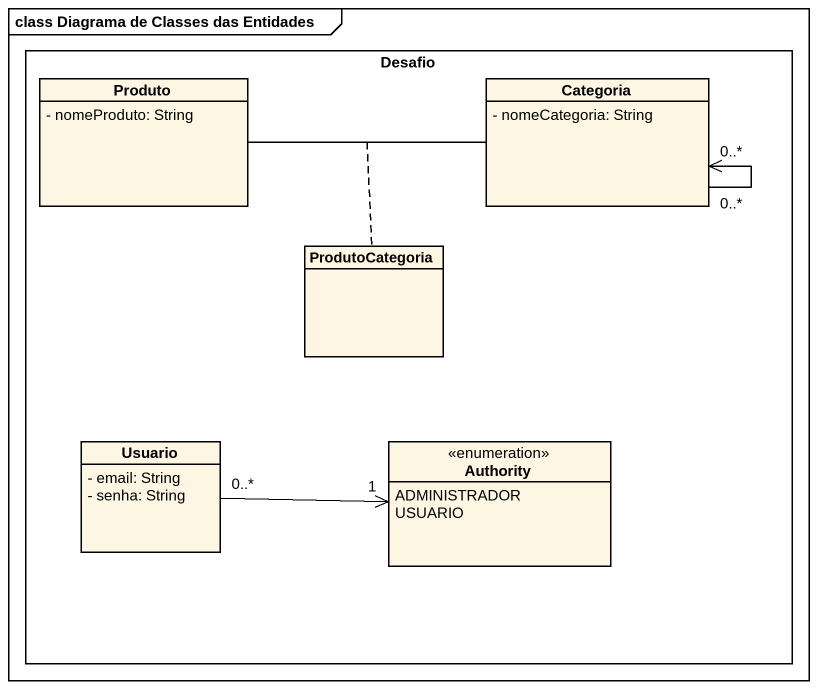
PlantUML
@startuml
mainframe class Diagrama de Classes das Entidades
hide circle
hide empty members
skinparam classAttributeIconSize 0
rectangle Desafio {
  class Produto {
    - nomeProduto: String
  }
  class Categoria {
    - nomeCategoria: String
  }
  class ProdutoCategoria
  class Usuario {
    - email: String
    - senha: String
  }
  enum Authority {
    ADMINISTRADOR
    USUARIO
  }
}
Produto -right- Categoria
(Produto, Categoria) .. ProdutoCategoria
Categoria "0..*" --> "0..*" Categoria
Usuario "0..*" -right-> "1" Authority
@enduml
